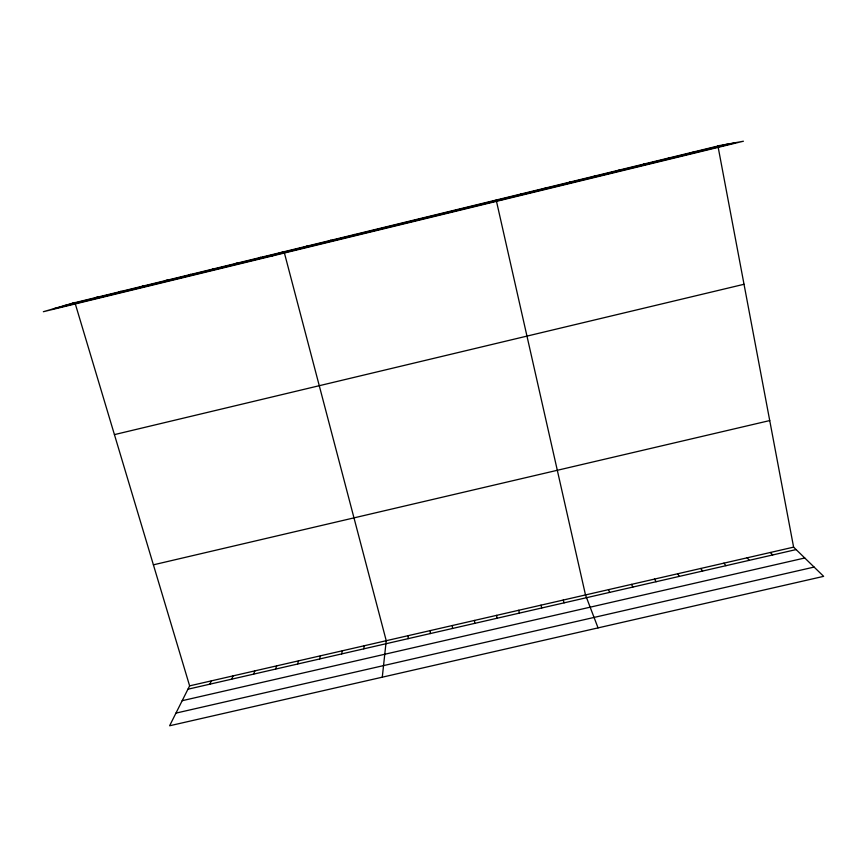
<?xml version="1.0" encoding="UTF-8"?>
<svg xmlns="http://www.w3.org/2000/svg" width="867" height="867" viewBox="0 0 867 867"><rect width="100%" height="100%" fill="white"/><g stroke="black" fill="none" stroke-linecap="round" stroke-linejoin="round"><path stroke-width="1.3" d="M430.26 633.571L430.292 630.591M408.075 638.676L408.249 635.652M382.282 677.192L386.238 640.702L284.376 252.85M363.782 648.841L364.27 645.752M341.685 653.913L342.324 650.792M319.63 658.974L320.411 655.82M297.598 664.035L298.53 660.849M275.598 669.086L276.681 665.867M253.641 674.125L254.865 670.874M231.706 679.154L233.093 675.881M209.814 684.182L211.342 680.877M189.624 685.862L169.607 725.777L823.65 576.349L793.608 547.142L717.919 145.894L743.42 141.223L43.35 311.719L74.898 302.529L189.624 685.862L793.608 547.142M353.823 234.719L354.408 234.448M330.154 240.484L330.923 240.17M306.528 246.239L307.46 245.881M270.742 256.339L284.04 251.593M259.374 257.727L260.653 257.282M235.857 263.449L237.309 262.972M212.382 269.171L213.997 268.651M188.941 274.882L190.729 274.319M165.532 280.583L167.483 279.976M142.166 286.273L144.29 285.633M118.833 291.962L121.12 291.279M95.533 297.63L97.993 296.904M72.275 303.298L720.043 145.504M63.215 305.932L727.359 144.171M53.396 308.793L735.292 142.708M114.433 434.616L744.027 284.278M153.394 564.829L769.733 420.571M187.944 689.211L796.112 549.58M182.178 700.699L804.76 557.99M175.947 713.118L814.113 567.072M693.123 151.942L695.052 151.595M668.359 157.967L670.104 157.675M643.639 163.993L645.2 163.744M618.962 170.008L620.338 169.802M594.318 176.012L595.51 175.838M569.727 181.994L570.724 181.886M545.159 187.976L545.982 187.911M520.644 193.959L521.284 193.926M501.679 200.093L496.173 199.919L585.496 594.946L598.046 627.892M770.34 552.485L772.692 554.967M747.116 557.828L749.294 560.331M723.912 563.149L725.939 565.696M700.764 568.47L702.617 571.05M677.636 573.781L679.327 576.392M654.552 579.08L656.081 581.735M631.501 584.38L632.867 587.067M608.482 589.668L609.685 592.389M563.225 600.062L564.124 602.847M540.986 605.166L541.734 607.984M518.78 610.26L519.366 613.121M496.607 615.353L497.04 618.247M474.477 620.447L474.748 623.362M452.368 625.519L452.487 628.477"/></g></svg>
